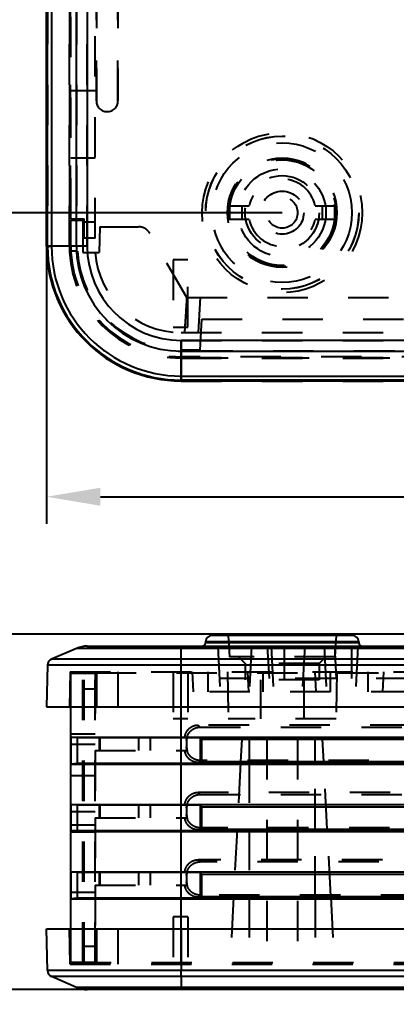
# Model space of a CAD drawing. Header units: millimetres. Extents: x 70 to 542, y 32 to 464.
# Drawn here: x 143.2 to 171.2, y 274.6 to 346.6 of the extents above; entities that cross this region are included whole.
import ezdxf

# ---------------------------------------------------------------- set-up
doc = ezdxf.new("R2010")
doc.units = ezdxf.units.MM
doc.header["$PDSIZE"] = -5
doc.linetypes.add('EB_DASH', pattern=[6, 3, -3])
doc.layers.get('Defpoints').update_dxf_attribs({"linetype": 'CONTINUOUS'})
for name, color, linetype in [('1_DXF_CONTINUOUS_LINE', 7, 'CONTINUOUS'), ('1_DXF_HIDDEN_LINE', 7, 'CONTINUOUS'), ('2_DXF_CONTINUOUS_LINE', 7, 'CONTINUOUS'), ('2_DXF_HIDDEN_LINE', 7, 'CONTINUOUS'), ('3_DXF_CONTINUOUS_LINE', 7, 'CONTINUOUS'), ('3_DXF_HIDDEN_LINE', 7, 'CONTINUOUS'), ('4_DXF_HIDDEN_LINE', 7, 'CONTINUOUS'), ('CAXA4', 3, 'CONTINUOUS'), ('TOP', 7, 'CONTINUOUS')]:
    doc.layers.add(name, color=color, linetype=linetype)
doc.styles.add('标准', font='', dxfattribs={"width": 0.667})
doc.styles.get('标准').set_extended_font_data('仿宋_GB2312')
doc.dimstyles.new('标准', dxfattribs={"dimtxt": 3.5, "dimasz": 4, "dimexe": 2, "dimexo": 0, "dimtad": 1, "dimdec": 1, "dimdsep": 46, "dimtxsty": '标准', "dimcen": 0, "dimdle": 6, "dimazin": 0, "dimtfac": 1, "dimtdec": 3, "dimtmove": 0, "dimatfit": 3, "dimfxl": 1, "dimtolj": 1, "dimtzin": 0, "dimarcsym": 0})

# ---------------------------------------------------------------- blocks, each defined once
blk = doc.blocks.new('*D1')
at = {"layer": 'CAXA4', "linetype": 'Continuous'}
for points in [[(129.013, 417.244), (128.513, 413.244), (129.513, 413.244)], [(129.013, 332.244), (128.513, 336.244), (129.513, 336.244)]]:
    blk.add_hatch(color=0, dxfattribs=at).paths.add_polyline_path(points, flags=0)
at = {"layer": 'CAXA4', "color": 0, "linetype": 'Continuous'}
for p, q in [((162.714, 417.244), (127.013, 417.244)), ((129.013, 417.244), (129.013, 332.244)), ((162.714, 332.244), (127.013, 332.244))]:
    blk.add_line(p, q, dxfattribs=at)
at = {"layer": 'CAXA4', "color": 0, "linetype": 'Continuous', "insert": (123.593, 372.97), "char_height": 3.5, "attachment_point": 1, "rotation": 90, "style": '标准'}
blk.add_mtext('\\f仿宋_GB2312|b0|i0|p34;85', dxfattribs=at)
blk = doc.blocks.new('*D9')
at = {"layer": 'Defpoints', "color": 0}
for p in [(145.214, 329.744), (225.214, 322.76), (225.214, 311.151)]:
    blk.add_point(p, dxfattribs=at)
at = {"layer": 'TOP', "color": 0, "lineweight": -2}
for p, q in [((145.214, 329.744), (145.214, 309.151)), ((225.214, 322.76), (225.214, 309.151)), ((149.214, 311.151), (221.214, 311.151))]:
    blk.add_line(p, q, dxfattribs=at)
at = {"layer": 'TOP', "color": 0}
for points in [[(149.214, 311.818), (149.214, 310.484), (145.214, 311.151)], [(221.214, 311.818), (221.214, 310.484), (225.214, 311.151)]]:
    blk.add_solid(points, dxfattribs=at)
at = {"layer": 'TOP', "color": 0, "insert": (185.214, 313.526), "char_height": 3.5, "attachment_point": 5, "style": '标准'}
blk.add_mtext('\\A1;80', dxfattribs=at)
blk = doc.blocks.new('*D11')
at = {"layer": 'Defpoints', "color": 0}
for p in [(136.435, 300.959), (185.214, 300.959), (180.348, 274.559)]:
    blk.add_point(p, dxfattribs=at)
at = {"layer": 'TOP', "color": 0, "lineweight": -2}
for p, q in [((185.214, 300.959), (134.435, 300.959)), ((136.435, 278.559), (136.435, 296.959)), ((180.348, 274.559), (134.435, 274.559))]:
    blk.add_line(p, q, dxfattribs=at)
at = {"layer": 'TOP', "color": 0}
for points in [[(135.769, 296.959), (137.102, 296.959), (136.435, 300.959)], [(135.769, 278.559), (137.102, 278.559), (136.435, 274.559)]]:
    blk.add_solid(points, dxfattribs=at)
at = {"layer": 'TOP', "color": 0, "insert": (134.06, 287.759), "char_height": 3.5, "attachment_point": 5, "rotation": 90, "style": '标准'}
blk.add_mtext('\\A1;26.4', dxfattribs=at)

msp = doc.modelspace()

# ---------------------------------------------------------------- linework, layer by layer
at = {"layer": '1_DXF_CONTINUOUS_LINE', "color": 7, "linetype": 'Continuous'}
for p, q in [((157.031, 300.385), (157.027, 300.296)), ((168.397, 300.385), (157.031, 300.385)), ((167.898, 300.859), (157.531, 300.859)), ((168.397, 300.385), (168.402, 300.296)), ((147.432, 299.893), (145.583, 299.087)), ((212.461, 299.893), (147.432, 299.893)), ((148.231, 300.059), (212.464, 300.059)), ((155.219, 299.087), (155.217, 300.059)), ((168.402, 300.296), (157.027, 300.296)), ((212.462, 299.087), (145.583, 299.088)), ((145.283, 298.64), (145.214, 295.559)), ((212.464, 298.64), (145.284, 298.64)), ((155.214, 295.559), (155.214, 298.64)), ((145.214, 295.559), (212.464, 295.559))]:
    msp.add_line(p, q, dxfattribs=at)
for centre, radius, start, end in [((157.531, 300.359), 0.5, 90, 177), ((167.898, 300.359), 0.5, 3, 90), ((148.23, 298.059), 2, 90.00086, 113.51495), ((156.777, 300.309), 0.25, 270, 357), ((168.652, 300.309), 0.25, 183, 270), ((145.783, 298.629), 0.5, 113.53951, 178.72697)]:
    msp.add_arc(centre, radius, start, end, dxfattribs=at)
msp.add_open_spline([(155.214, 298.64), (155.215, 298.701), (155.216, 298.815), (155.217, 298.964), (155.218, 299.052), (155.219, 299.087)], degree=3, knots=[0, 0, 0, 0, 0.1844958, 0.3409484, 0.4473076, 0.4473076, 0.4473076, 0.4473076], dxfattribs=at)
at = {"layer": '1_DXF_HIDDEN_LINE', "color": 8, "linetype": 'EB_DASH'}
for p, q in [((145.214, 329.744), (145.214, 419.744)), ((145.283, 419.744), (145.283, 329.744)), ((145.583, 419.739), (145.583, 329.748)), ((146.915, 419.744), (146.915, 329.744)), ((146.973, 419.744), (146.973, 329.744)), ((147.432, 419.741), (147.432, 329.746)), ((148.231, 329.746), (148.231, 419.741)), ((148.914, 340.544), (148.914, 408.944)), ((150.514, 408.944), (150.514, 340.544)), ((145.283, 329.744), (145.214, 329.744)), ((148.231, 329.746), (145.583, 329.748)), ((155.714, 328.744), (154.614, 328.744)), ((154.614, 328.744), (154.614, 323.744)), ((155.714, 323.744), (155.714, 328.744)), ((154.614, 323.744), (155.714, 323.744)), ((155.217, 322.76), (225.214, 322.76)), ((155.217, 322.76), (155.219, 320.112)), ((155.214, 321.502), (212.464, 321.502)), ((182.714, 321.444), (155.214, 321.444)), ((225.048, 321.962), (155.217, 321.962)), ((155.219, 320.112), (224.242, 320.112)), ((155.214, 319.812), (223.795, 319.812)), ((155.214, 319.744), (155.214, 319.812)), ((155.214, 319.744), (220.714, 319.744)), ((158.714, 300.859), (158.798, 299.259)), ((166.714, 300.859), (166.63, 299.259)), ((148.231, 300.059), (148.23, 300.059)), ((157.936, 300.059), (158.114, 296.659)), ((160.442, 300.059), (160.264, 296.659)), ((161.611, 300.059), (161.737, 297.659)), ((161.886, 300.059), (162.064, 296.659)), ((162.864, 300.059), (162.864, 297.659)), ((164.392, 300.059), (164.214, 296.659)), ((165.836, 300.059), (166.014, 296.659)), ((166.611, 300.059), (166.737, 297.659)), ((167.864, 300.059), (167.864, 297.659)), ((168.342, 300.059), (168.164, 296.659)), ((166.63, 299.259), (158.798, 299.259)), ((159.464, 299.259), (159.964, 298.759)), ((165.964, 299.259), (165.464, 298.759)), ((159.964, 298.759), (159.964, 297.559)), ((165.464, 298.759), (159.964, 298.759)), ((165.464, 298.759), (165.464, 297.559)), ((146.973, 298.159), (146.915, 295.559)), ((146.973, 298.159), (212.664, 298.159)), ((148.914, 298.159), (148.914, 295.559)), ((150.514, 298.159), (150.514, 295.559)), ((154.614, 298.159), (154.614, 294.659)), ((155.714, 298.159), (155.714, 294.659)), ((156.036, 298.159), (156.114, 296.659)), ((157.189, 298.159), (157.189, 296.659)), ((160.317, 297.659), (158.062, 297.659)), ((158.653, 298.159), (158.714, 294.659)), ((165.464, 297.559), (159.964, 297.559)), ((160.136, 298.159), (160.214, 296.659)), ((161.114, 297.559), (161.114, 294.659)), ((161.289, 298.159), (161.289, 296.659)), ((208.691, 297.659), (161.737, 297.659)), ((164.314, 297.559), (164.314, 294.659)), ((165.136, 298.159), (165.214, 296.659)), ((166.289, 298.159), (166.289, 296.659)), ((166.775, 298.159), (166.714, 294.659)), ((169.089, 298.159), (169.089, 296.659)), ((170.243, 298.159), (170.164, 296.659)), ((214.314, 296.659), (156.115, 296.659)), ((155.714, 294.659), (154.614, 294.659)), ((166.714, 294.659), (158.714, 294.659))]:
    msp.add_line(p, q, dxfattribs=at)
for radius in [5.937, 5.688, 5.683, 5.184, 4.061, 4, 3.916, 3.25, 2.75, 1.6]:
    msp.add_circle((162.714, 332.244), radius, dxfattribs=at)
for centre, radius, start, end in [((149.714, 340.544), 0.8, 180, 0), ((155.214, 329.744), 9.999, 180, 269.99772), ((155.214, 329.744), 9.931, 180, 269.99976), ((155.219, 329.748), 9.636, 180, 269.99854), ((155.214, 329.744), 8.299, 180, 269.99976), ((155.214, 329.744), 8.241, 180, 269.99976), ((155.219, 329.749), 7.788, 180.01996, 269.98047), ((155.219, 329.749), 6.989, 180.02222, 269.97825)]:
    msp.add_arc(centre, radius, start, end, dxfattribs=at)
for points, knots in [([(145.283, 329.744), (145.295, 329.748), (145.345, 329.741), (145.444, 329.749), (145.531, 329.748), (145.583, 329.748)], [0, 0, 0, 0, 0.0397453, 0.1449023, 0.3002306, 0.3002306, 0.3002306, 0.3002306]), ([(155.219, 320.112), (155.218, 320.061), (155.22, 319.973), (155.212, 319.874), (155.219, 319.825), (155.214, 319.812)], [0, 0, 0, 0, 0.155678, 0.2606809, 0.3002325, 0.3002325, 0.3002325, 0.3002325])]:
    msp.add_open_spline(points, degree=3, knots=knots, dxfattribs=at)
at = {"layer": '2_DXF_CONTINUOUS_LINE', "color": 7, "linetype": 'Continuous'}
for p, q in [((145.214, 329.744), (145.214, 419.744)), ((145.283, 329.744), (145.283, 419.744)), ((145.583, 419.739), (145.583, 329.748)), ((147.432, 329.746), (147.432, 419.741)), ((148.231, 419.741), (148.231, 329.746)), ((145.283, 329.744), (145.214, 329.744)), ((148.231, 329.746), (145.583, 329.748)), ((225.214, 322.76), (155.217, 322.76)), ((155.219, 320.112), (155.217, 322.76)), ((155.217, 321.962), (225.048, 321.962)), ((155.219, 320.112), (224.242, 320.112)), ((223.795, 319.812), (155.214, 319.812)), ((155.214, 319.744), (155.214, 319.812)), ((220.714, 319.744), (155.214, 319.744)), ((159.623, 291.417), (159.626, 291.477)), ((160.265, 291.417), (160.265, 291.477)), ((165.164, 291.477), (165.164, 291.417)), ((165.802, 291.477), (165.806, 291.417)), ((159.361, 286.417), (159.364, 286.477)), ((160.265, 286.417), (160.265, 286.477)), ((165.164, 286.477), (165.164, 286.417)), ((166.065, 286.477), (166.068, 286.417)), ((159.099, 281.417), (159.102, 281.477)), ((160.265, 281.417), (160.265, 281.477)), ((165.164, 281.477), (165.164, 281.417)), ((166.327, 281.477), (166.33, 281.417)), ((145.283, 275.979), (145.214, 279.059)), ((145.214, 279.059), (212.464, 279.059)), ((155.214, 279.059), (155.214, 275.979)), ((212.464, 275.979), (145.284, 275.979)), ((147.432, 274.726), (145.583, 275.531)), ((212.462, 275.531), (145.583, 275.531)), ((155.219, 275.531), (155.217, 274.559)), ((212.461, 274.726), (147.432, 274.725)), ((212.464, 274.559), (148.231, 274.559))]:
    msp.add_line(p, q, dxfattribs=at)
for centre, radius, start, end in [((155.214, 329.744), 9.999, 180, 269.99772), ((155.219, 329.748), 9.937, 180.02726, 269.97277), ((155.219, 329.748), 9.636, 180, 269.99854), ((155.219, 329.749), 7.788, 180.01996, 269.98047), ((155.219, 329.749), 6.989, 180.02222, 269.97825), ((145.783, 275.99), 0.5, 181.27303, 246.46049), ((148.231, 276.559), 2, 246.46047, 269.97211)]:
    msp.add_arc(centre, radius, start, end, dxfattribs=at)
for points, knots in [([(145.583, 329.748), (145.531, 329.748), (145.444, 329.749), (145.345, 329.741), (145.295, 329.748), (145.283, 329.744)], [0, 0, 0, 0, 0.1556789, 0.2606799, 0.3002307, 0.3002307, 0.3002307, 0.3002307]), ([(155.214, 319.812), (155.219, 319.825), (155.212, 319.875), (155.22, 319.973), (155.218, 320.061), (155.219, 320.112)], [0, 0, 0, 0, 0.0397513, 0.1448591, 0.3002325, 0.3002325, 0.3002325, 0.3002325]), ([(155.219, 275.531), (155.218, 275.567), (155.217, 275.655), (155.216, 275.804), (155.215, 275.917), (155.214, 275.979)], [0, 0, 0, 0, 0.1066666, 0.263282, 0.4473076, 0.4473076, 0.4473076, 0.4473076])]:
    msp.add_open_spline(points, degree=3, knots=knots, dxfattribs=at)
at = {"layer": '2_DXF_HIDDEN_LINE', "color": 8, "linetype": 'EB_DASH'}
for p, q in [((146.915, 329.744), (146.915, 419.744)), ((146.973, 419.744), (146.973, 329.744)), ((148.914, 408.944), (148.914, 340.544)), ((150.514, 340.544), (150.514, 408.944)), ((158.839, 332.744), (160.265, 332.744)), ((158.839, 331.744), (158.839, 332.744)), ((159.714, 332.744), (159.714, 331.744)), ((165.164, 332.744), (166.59, 332.744)), ((165.714, 331.744), (165.714, 332.744)), ((166.59, 332.744), (166.59, 331.744)), ((160.265, 331.744), (158.839, 331.744)), ((166.59, 331.744), (165.164, 331.744)), ((155.714, 328.744), (154.614, 328.744)), ((154.614, 328.744), (154.614, 323.744)), ((155.714, 323.744), (155.714, 328.744)), ((154.614, 323.744), (155.714, 323.744)), ((155.214, 321.502), (212.464, 321.502)), ((155.214, 321.444), (220.714, 321.444)), ((159.714, 293.159), (159.626, 291.477)), ((165.714, 293.159), (159.714, 293.159)), ((160.265, 293.159), (160.265, 291.477)), ((161.564, 293.159), (161.564, 276.459)), ((163.864, 293.159), (163.864, 276.459)), ((165.164, 291.477), (165.164, 293.159)), ((165.802, 291.477), (165.714, 293.159)), ((159.623, 291.417), (159.364, 286.477)), ((160.265, 291.417), (160.265, 286.477)), ((165.164, 286.477), (165.164, 291.417)), ((166.065, 286.477), (165.806, 291.417)), ((159.361, 286.417), (159.102, 281.477)), ((160.265, 286.417), (160.265, 281.477)), ((165.164, 281.477), (165.164, 286.417)), ((166.327, 281.477), (166.068, 286.417)), ((159.099, 281.417), (158.839, 276.459)), ((160.265, 281.417), (160.265, 276.459)), ((165.164, 281.417), (165.164, 276.459)), ((166.33, 281.417), (166.59, 276.459)), ((154.614, 279.959), (154.614, 276.459)), ((155.714, 279.959), (154.614, 279.959)), ((155.714, 279.959), (155.714, 276.459)), ((146.973, 276.459), (146.915, 279.059)), ((148.914, 279.059), (148.914, 276.459)), ((150.514, 279.059), (150.514, 276.459)), ((146.973, 276.459), (212.664, 276.459))]:
    msp.add_line(p, q, dxfattribs=at)
msp.add_circle((162.714, 332.244), 1.15, dxfattribs=at)
for centre, radius, start, end in [((149.714, 340.544), 0.8, 180, 0), ((162.714, 332.244), 2.5, 11.53696, 168.46304), ((162.714, 332.244), 2.5, 191.53696, 348.46304), ((155.214, 329.744), 8.299, 180, 269.99976), ((155.214, 329.744), 8.241, 180, 269.99976)]:
    msp.add_arc(centre, radius, start, end, dxfattribs=at)
at = {"layer": '3_DXF_CONTINUOUS_LINE', "color": 7, "linetype": 'Continuous'}
for p, q in [((147.014, 279.059), (147.014, 295.559)), ((155.214, 279.059), (155.214, 295.559)), ((147.022, 293.309), (147.022, 291.309)), ((147.022, 293.309), (213.754, 293.309)), ((147.022, 293.309), (147.522, 293.279)), ((147.522, 291.339), (147.522, 293.279)), ((147.522, 293.279), (156.614, 293.279)), ((156.614, 293.279), (156.614, 291.339)), ((156.735, 293.141), (156.614, 293.279)), ((156.735, 291.477), (156.735, 293.141)), ((156.735, 293.141), (213.717, 293.141)), ((147.522, 291.339), (147.022, 291.309)), ((147.022, 291.309), (217.301, 291.309)), ((156.614, 291.339), (147.522, 291.339)), ((156.614, 291.339), (156.735, 291.477)), ((217.101, 291.417), (156.682, 291.417)), ((216.986, 291.477), (156.735, 291.477)), ((147.022, 288.309), (147.022, 286.309)), ((147.022, 288.309), (147.522, 288.279)), ((147.022, 288.309), (218.54, 288.309)), ((147.522, 286.339), (147.522, 288.279)), ((147.522, 288.279), (156.614, 288.279)), ((156.614, 288.279), (156.614, 286.339)), ((156.614, 288.279), (156.735, 288.141)), ((156.735, 286.477), (156.735, 288.141)), ((156.735, 288.141), (218.415, 288.141)), ((147.522, 286.339), (147.022, 286.309)), ((147.022, 286.309), (218.54, 286.309)), ((156.614, 286.339), (147.522, 286.339)), ((156.614, 286.339), (156.735, 286.477)), ((218.46, 286.417), (156.682, 286.417)), ((156.735, 286.477), (218.415, 286.477)), ((147.022, 283.309), (147.022, 281.309)), ((147.022, 283.309), (147.522, 283.279)), ((147.022, 283.309), (217.301, 283.309)), ((147.522, 281.339), (147.522, 283.279)), ((147.522, 283.279), (156.614, 283.279)), ((156.614, 283.279), (156.614, 281.339)), ((156.614, 283.279), (156.735, 283.141)), ((156.735, 281.477), (156.735, 283.141)), ((156.735, 283.141), (216.986, 283.141)), ((147.522, 281.339), (147.022, 281.309)), ((147.022, 281.309), (213.754, 281.309)), ((156.614, 281.339), (147.522, 281.339)), ((156.614, 281.339), (156.735, 281.477)), ((213.731, 281.417), (156.682, 281.417)), ((156.735, 281.477), (213.717, 281.477))]:
    msp.add_line(p, q, dxfattribs=at)
at = {"layer": '3_DXF_HIDDEN_LINE', "color": 8, "linetype": 'EB_DASH'}
for p, q in [((147.014, 331.694), (147.914, 331.694)), ((147.014, 329.744), (147.014, 331.694)), ((147.914, 331.694), (147.914, 329.294)), ((149.181, 331.194), (149.114, 329.294)), ((149.181, 331.194), (152.034, 331.194)), ((155.648, 325.89), (152.902, 330.69)), ((147.522, 329.394), (147.022, 329.394)), ((147.914, 329.294), (149.114, 329.294)), ((155.617, 325.944), (219.478, 325.944)), ((155.617, 325.944), (155.617, 325.426)), ((156.615, 325.944), (156.479, 323.344)), ((156.614, 322.044), (156.735, 324.344)), ((156.735, 324.344), (218.468, 324.344)), ((155.214, 323.344), (222.614, 323.344)), ((156.614, 322.044), (155.214, 322.044)), ((155.214, 322.044), (155.214, 321.544)), ((222.614, 321.544), (155.214, 321.544)), ((147.014, 295.559), (147.014, 298.059)), ((211.864, 298.059), (147.014, 298.059)), ((147.914, 276.559), (147.914, 298.059)), ((148.83, 298.059), (148.83, 293.309)), ((155.214, 295.559), (155.214, 298.059)), ((156.479, 294.203), (156.615, 294.047)), ((214.252, 294.203), (156.479, 294.203)), ((156.615, 294.047), (214.226, 294.047)), ((149.114, 293.309), (149.114, 292.309)), ((149.181, 293.309), (149.181, 292.309)), ((152.034, 293.309), (152.034, 292.309)), ((152.902, 293.309), (152.902, 292.309)), ((155.617, 293.309), (155.617, 292.309)), ((148.83, 292.309), (148.83, 288.309)), ((148.83, 292.309), (155.617, 292.309)), ((156.615, 291.573), (156.479, 291.417)), ((156.479, 291.417), (156.682, 291.417)), ((217.149, 291.573), (156.615, 291.573)), ((156.479, 289.203), (156.615, 289.047)), ((218.729, 289.203), (156.479, 289.203)), ((156.615, 289.047), (218.614, 289.047)), ((149.114, 288.309), (149.114, 287.309)), ((149.181, 288.309), (149.181, 287.309)), ((152.034, 288.309), (152.034, 287.309)), ((152.902, 288.309), (152.902, 287.309)), ((155.617, 288.309), (155.617, 287.309)), ((148.83, 287.309), (148.83, 283.309)), ((148.83, 287.309), (155.617, 287.309)), ((156.615, 286.573), (156.479, 286.417)), ((156.479, 286.417), (156.682, 286.417)), ((218.679, 286.573), (156.615, 286.573)), ((156.479, 284.203), (156.615, 284.047)), ((218.155, 284.203), (156.479, 284.203)), ((217.89, 284.047), (156.615, 284.047)), ((149.114, 283.309), (149.114, 282.309)), ((149.181, 283.309), (149.181, 282.309)), ((152.034, 283.309), (152.034, 282.309)), ((152.902, 283.309), (152.902, 282.309)), ((155.617, 283.048), (155.617, 282.572)), ((148.83, 282.309), (148.83, 276.559)), ((148.83, 282.309), (155.648, 282.309)), ((156.615, 281.573), (156.479, 281.417)), ((156.479, 281.417), (156.682, 281.417)), ((215.038, 281.573), (156.615, 281.573)), ((147.014, 276.559), (147.014, 279.059)), ((155.214, 276.559), (155.214, 279.059)), ((147.014, 276.559), (211.864, 276.559))]:
    msp.add_line(p, q, dxfattribs=at)
for centre, radius, start, end in [((152.034, 330.194), 1, 29.76745, 90), ((155.214, 329.744), 8.2, 180, 270), ((155.214, 329.744), 7.7, 182.60525, 270), ((155.214, 329.744), 6.4, 184.03194, 270)]:
    msp.add_arc(centre, radius, start, end, dxfattribs=at)
for points, knots in [([(155.486, 323.344), (155.503, 323.629), (155.537, 324.197), (155.591, 325.046), (155.629, 325.609), (155.648, 325.89)], [0, 0, 0, 0, 0.856751, 1.707122, 2.55115, 2.55115, 2.55115, 2.55115]), ([(155.486, 323.344), (155.503, 323.629), (155.538, 324.197), (155.591, 325.045), (155.629, 325.608), (155.648, 325.889)], [0, 0, 0, 0, 0.856506, 1.706632, 2.550416, 2.550416, 2.550416, 2.550416]), ([(155.486, 293.309), (155.496, 293.405), (155.545, 293.596), (155.698, 293.85), (155.92, 294.049), (156.188, 294.175), (156.383, 294.203), (156.479, 294.203)], [0, 0, 0, 0, 0.288422, 0.582474, 0.876377, 1.17015, 1.458288, 1.458288, 1.458288, 1.458288]), ([(155.617, 293.048), (155.617, 293.153), (155.65, 293.363), (155.794, 293.646), (156.019, 293.87), (156.302, 294.014), (156.511, 294.047), (156.615, 294.047)], [0, 0, 0, 0, 0.313168, 0.625648, 0.937655, 1.249762, 1.562134, 1.562134, 1.562134, 1.562134]), ([(156.615, 291.573), (156.511, 291.573), (156.301, 291.606), (156.018, 291.751), (155.794, 291.975), (155.65, 292.258), (155.617, 292.468), (155.617, 292.572)], [0, 0, 0, 0, 0.312886, 0.625201, 0.937205, 1.249478, 1.562134, 1.562134, 1.562134, 1.562134]), ([(156.479, 291.417), (156.383, 291.417), (156.188, 291.446), (155.92, 291.571), (155.698, 291.77), (155.546, 292.023), (155.497, 292.214), (155.486, 292.309)], [0, 0, 0, 0, 0.28797, 0.581611, 0.87514, 1.168579, 1.456499, 1.456499, 1.456499, 1.456499]), ([(155.486, 288.309), (155.496, 288.405), (155.545, 288.596), (155.698, 288.85), (155.92, 289.049), (156.188, 289.175), (156.383, 289.203), (156.479, 289.203)], [0, 0, 0, 0, 0.288422, 0.582474, 0.876377, 1.17015, 1.458288, 1.458288, 1.458288, 1.458288]), ([(155.617, 288.048), (155.617, 288.153), (155.65, 288.363), (155.794, 288.646), (156.019, 288.87), (156.302, 289.014), (156.511, 289.047), (156.615, 289.047)], [0, 0, 0, 0, 0.313167, 0.625645, 0.937654, 1.249762, 1.562134, 1.562134, 1.562134, 1.562134]), ([(156.615, 286.573), (156.511, 286.573), (156.301, 286.606), (156.018, 286.751), (155.794, 286.975), (155.65, 287.258), (155.617, 287.468), (155.617, 287.572)], [0, 0, 0, 0, 0.312886, 0.625201, 0.937205, 1.249478, 1.562134, 1.562134, 1.562134, 1.562134]), ([(156.479, 286.417), (156.383, 286.417), (156.188, 286.446), (155.92, 286.571), (155.698, 286.77), (155.546, 287.023), (155.497, 287.214), (155.486, 287.309)], [0, 0, 0, 0, 0.28793, 0.581575, 0.875104, 1.168543, 1.456499, 1.456499, 1.456499, 1.456499]), ([(155.486, 283.309), (155.496, 283.405), (155.545, 283.596), (155.698, 283.85), (155.92, 284.049), (156.188, 284.175), (156.383, 284.203), (156.479, 284.203)], [0, 0, 0, 0, 0.288422, 0.582474, 0.876377, 1.17015, 1.458288, 1.458288, 1.458288, 1.458288]), ([(155.617, 283.048), (155.617, 283.153), (155.65, 283.363), (155.794, 283.646), (156.019, 283.87), (156.302, 284.014), (156.511, 284.047), (156.615, 284.047)], [0, 0, 0, 0, 0.313168, 0.625648, 0.937655, 1.249762, 1.562134, 1.562134, 1.562134, 1.562134]), ([(155.617, 283.048), (155.617, 283.079), (155.62, 283.138), (155.63, 283.225), (155.641, 283.282), (155.648, 283.309)], [0, 0, 0, 0, 0.0904721, 0.1778602, 0.2632117, 0.2632117, 0.2632117, 0.2632117]), ([(156.615, 281.573), (156.511, 281.573), (156.301, 281.606), (156.018, 281.751), (155.794, 281.975), (155.65, 282.258), (155.617, 282.468), (155.617, 282.572)], [0, 0, 0, 0, 0.312886, 0.625201, 0.937205, 1.249478, 1.562134, 1.562134, 1.562134, 1.562134]), ([(155.648, 282.309), (155.642, 282.337), (155.63, 282.394), (155.62, 282.482), (155.617, 282.542), (155.617, 282.572)], [0, 0, 0, 0, 0.0864811, 0.1745005, 0.2650592, 0.2650592, 0.2650592, 0.2650592]), ([(156.479, 281.417), (156.383, 281.417), (156.188, 281.446), (155.92, 281.571), (155.698, 281.77), (155.546, 282.023), (155.497, 282.214), (155.486, 282.309)], [0, 0, 0, 0, 0.28797, 0.581611, 0.87514, 1.168579, 1.456499, 1.456499, 1.456499, 1.456499])]:
    msp.add_open_spline(points, degree=3, knots=knots, dxfattribs=at)
for points in [[(155.486, 293.309), (155.487, 293.32), (155.489, 293.331), (155.49, 293.341)], [(155.665, 293.353), (155.633, 293.255), (155.617, 293.151), (155.617, 293.048)], [(155.617, 292.572), (155.617, 292.469), (155.633, 292.365), (155.665, 292.267)], [(155.49, 292.277), (155.489, 292.288), (155.488, 292.299), (155.486, 292.309)], [(155.486, 288.309), (155.487, 288.32), (155.489, 288.331), (155.49, 288.341)], [(155.665, 288.353), (155.633, 288.255), (155.617, 288.151), (155.617, 288.048)], [(155.617, 287.572), (155.617, 287.469), (155.633, 287.365), (155.665, 287.267)], [(155.49, 287.277), (155.489, 287.288), (155.488, 287.299), (155.486, 287.309)], [(155.486, 283.309), (155.488, 283.322), (155.489, 283.336), (155.491, 283.349)], [(155.666, 283.357), (155.634, 283.258), (155.617, 283.153), (155.617, 283.048)], [(155.617, 282.572), (155.617, 282.469), (155.633, 282.365), (155.665, 282.267)], [(155.492, 282.27), (155.49, 282.283), (155.488, 282.296), (155.486, 282.309)]]:
    msp.add_open_spline(points, degree=3, dxfattribs=at)
at = {"layer": '4_DXF_HIDDEN_LINE', "color": 8, "linetype": 'EB_DASH'}
for p, q in [((148.814, 330.344), (148.814, 419.144)), ((147.014, 331.794), (147.014, 417.694)), ((148.814, 341.294), (147.014, 341.294)), ((148.814, 336.294), (147.014, 336.294)), ((147.014, 331.794), (148.014, 331.794)), ((148.014, 330.344), (148.014, 331.794)), ((148.814, 331.544), (148.014, 331.544)), ((148.814, 330.344), (148.014, 330.344)), ((147.014, 276.559), (147.014, 298.059)), ((147.014, 298.059), (148.814, 298.059)), ((148.014, 276.559), (148.014, 298.059)), ((148.814, 276.559), (148.814, 298.059)), ((148.814, 296.859), (148.014, 296.859)), ((147.014, 293.559), (148.814, 293.559)), ((148.814, 292.759), (147.014, 292.759)), ((147.014, 290.459), (148.814, 290.459)), ((148.814, 287.759), (147.014, 287.759)), ((148.814, 286.759), (147.014, 286.759)), ((148.814, 286.359), (147.014, 286.359)), ((148.814, 286.259), (147.014, 286.259)), ((148.814, 281.759), (147.014, 281.759)), ((148.814, 277.759), (148.014, 277.759)), ((148.814, 276.559), (147.014, 276.559))]:
    msp.add_line(p, q, dxfattribs=at)

# ---------------------------------------------------------------- dimensions: what is measured, and where the dimension line sits
at = {"layer": 'CAXA4'}
dim = msp.add_linear_dim(base=(129.013, 374.744), p1=(162.714, 417.244), p2=(162.714, 332.244), angle=90, text='\\f仿宋_GB2312;85', dimstyle='标准', dxfattribs=at)
dim.commit()
dim.dimension.update_dxf_attribs({"geometry": '*D1', "text_midpoint": (125.99, 374.744)})
at = {"layer": 'TOP'}
dim = msp.add_linear_dim(base=(225.214, 311.151), p1=(145.214, 329.744), p2=(225.214, 322.76), dimstyle='标准', override={"dimazin": 2}, dxfattribs=at)
dim.commit()
dim.dimension.update_dxf_attribs({"geometry": '*D9', "text_midpoint": (185.214, 313.526)})
dim = msp.add_linear_dim(base=(136.435, 300.959), p1=(180.348, 274.559), p2=(185.214, 300.959), angle=90, dimstyle='标准', override={"dimazin": 2}, dxfattribs=at)
dim.commit()
dim.dimension.update_dxf_attribs({"geometry": '*D11', "text_midpoint": (134.06, 287.759)})

doc.saveas('drawing.dxf')
